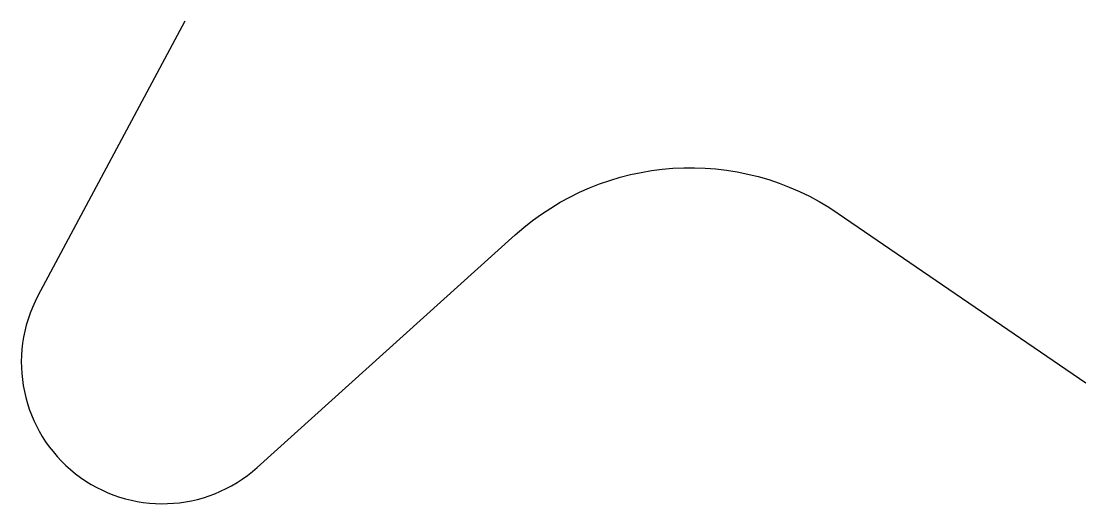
# Model space of a CAD drawing. Header units: feet. Extents: x 9938 to 10344, y 19816 to 20000.
import ezdxf

# ---------------------------------------------------------------- set-up
doc = ezdxf.new("R2010")
doc.units = ezdxf.units.FT

msp = doc.modelspace()

# ---------------------------------------------------------------- linework, layer by layer
msp.add_lwpolyline([(10000, 20000), (9943.89, 19895.04, 0.840309), (10027.67, 19829.47), (10126.23, 19918.32, -0.346417), (10249.67, 19926.56), (10344.24, 19861.82)], format="xyb")

doc.saveas('drawing.dxf')
